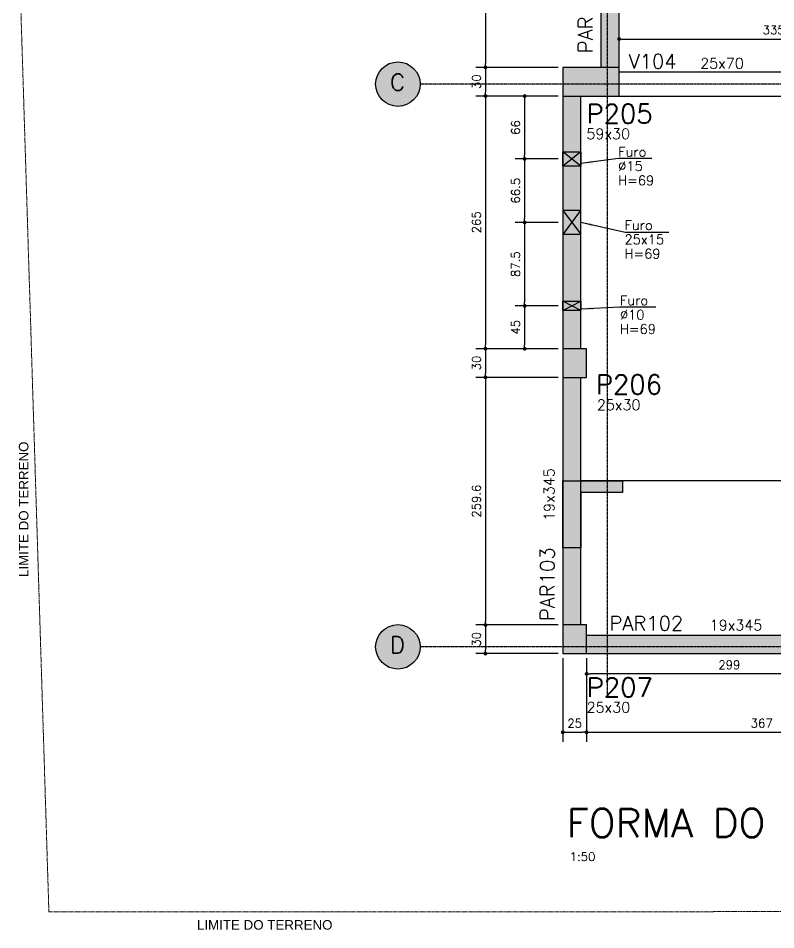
# Model space of a CAD drawing. Extents: x -39962 to 8542, y 35336 to 43602.
# Drawn here: x 211 to 1005, y 35388 to 36344 of the extents above; entities that cross this region are included whole.
import ezdxf

# ---------------------------------------------------------------- set-up
doc = ezdxf.new("R2010")
doc.units = 0
doc.linetypes.add('AXES', pattern=[0.54, 0.3, -0.08, 0.08, -0.08])
doc.linetypes.add('Double dash', pattern=[55, 20, -5, 10, -5, 10, -5])
doc.layers.get('0').update_dxf_attribs({"linetype": 'CONTINUOUS'})
doc.layers.get('Defpoints').update_dxf_attribs({"linetype": 'CONTINUOUS'})
for name, color, linetype in [('41', 2, 'CONTINUOUS'), ('COTA', 1, 'CONTINUOUS'), ('EIXOS', 1, 'AXES'), ('H2', 252, 'CONTINUOUS'), ('H3', 253, 'CONTINUOUS'), ('H4', 254, 'CONTINUOUS'), ('H7', 1, 'CONTINUOUS'), ('IND-EIXOS', 2, 'CONTINUOUS'), ('LINHA_FINA', 1, 'CONTINUOUS'), ('LINHA_NIVEL', 210, 'CONTINUOUS'), ('P-D', 2, 'CONTINUOUS'), ('P-M', 5, 'CONTINUOUS'), ('PENA_1', 1, 'CONTINUOUS'), ('PIL-N', 4, 'CONTINUOUS'), ('SEC-SOL', 1, 'CONTINUOUS'), ('T1', 2, 'CONTINUOUS'), ('T4', 6, 'CONTINUOUS'), ('TEXT-EIXOS', 3, 'CONTINUOUS'), ('VIG-D', 2, 'CONTINUOUS'), ('VIG-N', 4, 'CONTINUOUS'), ('VIGA', 3, 'CONTINUOUS')]:
    doc.layers.add(name, color=color, linetype=linetype)
doc.layers.add('GEN-___-___-TXT', color=7, linetype='CONTINUOUS', lineweight=9)
doc.layers.add('TLV-DVI-___-CNT', color=7, linetype='Double dash', lineweight=9)
doc.styles.add('Arial_8', font='arial.ttf', dxfattribs={"height": 87.5})
doc.styles.add('COTA', font='romans.shx')
doc.styles.get("Standard").update_dxf_attribs({"font": 'ROMANS.SHX'})
doc.styles.add('Texto1', font='romans.shx', dxfattribs={"height": 9})
doc.styles.add('Texto4', font='romans.shx', dxfattribs={"height": 30})
doc.dimstyles.new('forma', dxfattribs={"dimscale": 5, "dimtxt": 1.8, "dimasz": 0.8, "dimexe": 2, "dimexo": 1, "dimgap": 1, "dimtad": 1, "dimdec": 1, "dimzin": 9, "dimdsep": 46, "dimtxsty": 'COTA', "dimblk1": 'DOT', "dimblk2": 'DOT', "dimsah": 1, "dimcen": 0, "dimdle": 1, "dimclrd": 256, "dimclre": 256, "dimclrt": 2, "dimadec": 0, "dimazin": 0, "dimtfac": 1, "dimtdec": 0, "dimtmove": 0, "dimatfit": 3, "dimfxl": 1, "dimtolj": 1, "dimtzin": 0, "dimarcsym": 0})

# ---------------------------------------------------------------- blocks, each defined once
blk = doc.blocks.new('Family - ___-2103959-PLANTA INFERIOR 2')
at = {"layer": 'TLV-DVI-___-CNT', "color": 1, "true_color": 0xff0000}
for p, q in [((-48573.8, 209), (-48252.6, -10144.7)), ((-42134.3, -10144.7), (-36284.6, -10122.8)), ((-48252.6, -10144.7), (-43761.6, -10144.7)), ((-43761.6, -10144.7), (-42134.3, -10144.7))]:
    blk.add_line(p, q, dxfattribs=at)
blk = doc.blocks.new('A$C8a1ee3b4')
at = {"layer": 'TLV-DVI-___-CNT', "color": 1, "true_color": 0xff0000, "xscale": 0.1, "yscale": 0.1, "zscale": 0.1}
blk.add_blockref('Family - ___-2103959-PLANTA INFERIOR 2', (4865.23, 1037.14), dxfattribs=at)
at = {"layer": 'GEN-___-___-TXT', "insert": (8.54, 373.92), "char_height": 10, "width": 174.7679, "attachment_point": 1, "rotation": 90, "style": 'Arial_8'}
blk.add_mtext('LIMITE DO TERRENO', dxfattribs=at)
at = {"layer": 'GEN-___-___-TXT', "insert": (195.11, 14.14), "char_height": 10, "width": 174.7679, "attachment_point": 1, "style": 'Arial_8'}
blk.add_mtext('LIMITE DO TERRENO', dxfattribs=at)
blk = doc.blocks.new('_Dot')
at = {"color": 0, "linetype": 'ByBlock', "lineweight": -2}
blk.add_line((-0.5, 0), (-1, 0), dxfattribs=at)
at = {"color": 0, "linetype": 'ByBlock', "const_width": 0.5}
blk.add_lwpolyline([(-0.25, 0, 1), (0.25, 0, 1)], format="xyb", close=True, dxfattribs=at)
blk = doc.blocks.new('*D67')
at = {"layer": 'COTA', "lineweight": -2, "transparency": 16777216}
for p, q in [((840.51, 36322.11), (840.51, 36331.85)), ((1176.01, 36292.09), (1176.01, 36331.85)), ((844.51, 36321.85), (1172.01, 36321.85))]:
    blk.add_line(p, q, dxfattribs=at)
at = {"layer": 'Defpoints', "color": 0, "transparency": 16777216}
for p in [(840.51, 36317.11), (1176.01, 36321.85), (1176.01, 36287.09)]:
    blk.add_point(p, dxfattribs=at)
at = {"layer": 'COTA', "lineweight": -2, "transparency": 16777216, "xscale": 4, "yscale": 4, "zscale": 4, "rotation": 180}
blk.add_blockref('_Dot', (840.51, 36321.85), dxfattribs=at)
at = {"layer": 'COTA', "lineweight": -2, "transparency": 16777216, "xscale": 4, "yscale": 4, "zscale": 4}
blk.add_blockref('_Dot', (1176.01, 36321.85), dxfattribs=at)
at = {"layer": 'COTA', "color": 2, "transparency": 16777216, "insert": (1008.26, 36331.35), "char_height": 9, "attachment_point": 5, "style": 'COTA'}
blk.add_mtext('\\A1;335.5 ', dxfattribs=at)
blk = doc.blocks.new('*D95')
at = {"layer": 'COTA', "lineweight": -2, "transparency": 16777216}
for p, q in [((816.51, 36645.09), (690.51, 36645.09)), ((700.51, 36641.09), (700.51, 36296.09)), ((776.51, 36292.09), (690.51, 36292.09))]:
    blk.add_line(p, q, dxfattribs=at)
at = {"layer": 'Defpoints', "color": 0, "transparency": 16777216}
for p in [(821.51, 36645.09), (700.51, 36292.09), (781.51, 36292.09)]:
    blk.add_point(p, dxfattribs=at)
at = {"layer": 'COTA', "lineweight": -2, "transparency": 16777216, "xscale": 4, "yscale": 4, "zscale": 4}
for p, rotation in [((700.51, 36645.09), 90), ((700.51, 36292.09), 270)]:
    blk.add_blockref('_Dot', p, dxfattribs=dict(at, rotation=rotation))
at = {"layer": 'COTA', "color": 2, "transparency": 16777216, "insert": (691.01, 36468.59), "char_height": 9, "attachment_point": 5, "rotation": 90, "style": 'COTA'}
blk.add_mtext('\\A1;353 ', dxfattribs=at)
blk = doc.blocks.new('*D96')
at = {"layer": 'COTA', "lineweight": -2, "transparency": 16777216}
for p, q in [((776.51, 36292.09), (690.51, 36292.09)), ((700.51, 36288.09), (700.51, 36266.09)), ((776.51, 36262.09), (690.51, 36262.09))]:
    blk.add_line(p, q, dxfattribs=at)
at = {"layer": 'Defpoints', "color": 0, "transparency": 16777216}
for p in [(781.51, 36292.09), (700.51, 36262.09), (781.51, 36262.09)]:
    blk.add_point(p, dxfattribs=at)
at = {"layer": 'COTA', "lineweight": -2, "transparency": 16777216, "xscale": 4, "yscale": 4, "zscale": 4}
for p, rotation in [((700.51, 36292.09), 90), ((700.51, 36262.09), 270)]:
    blk.add_blockref('_Dot', p, dxfattribs=dict(at, rotation=rotation))
at = {"layer": 'COTA', "color": 2, "transparency": 16777216, "insert": (691.01, 36277.09), "char_height": 9, "attachment_point": 5, "rotation": 90, "style": 'COTA'}
blk.add_mtext('\\A1;30 ', dxfattribs=at)
blk = doc.blocks.new('*D97')
at = {"layer": 'COTA', "lineweight": -2, "transparency": 16777216}
for p, q in [((776.51, 36262.09), (690.51, 36262.09)), ((700.51, 36258.09), (700.51, 36001.09)), ((776.51, 35997.09), (690.51, 35997.09))]:
    blk.add_line(p, q, dxfattribs=at)
at = {"layer": 'Defpoints', "color": 0, "transparency": 16777216}
for p in [(781.51, 36262.09), (700.51, 35997.09), (781.51, 35997.09)]:
    blk.add_point(p, dxfattribs=at)
at = {"layer": 'COTA', "lineweight": -2, "transparency": 16777216, "xscale": 4, "yscale": 4, "zscale": 4}
for p, rotation in [((700.51, 36262.09), 90), ((700.51, 35997.09), 270)]:
    blk.add_blockref('_Dot', p, dxfattribs=dict(at, rotation=rotation))
at = {"layer": 'COTA', "color": 2, "transparency": 16777216, "insert": (691.01, 36129.59), "char_height": 9, "attachment_point": 5, "rotation": 90, "style": 'COTA'}
blk.add_mtext('\\A1;265 ', dxfattribs=at)
blk = doc.blocks.new('*D98')
at = {"layer": 'COTA', "lineweight": -2, "transparency": 16777216}
for p, q in [((776.51, 35997.09), (690.51, 35997.09)), ((700.51, 35993.09), (700.51, 35971.09)), ((776.51, 35967.09), (690.51, 35967.09))]:
    blk.add_line(p, q, dxfattribs=at)
at = {"layer": 'Defpoints', "color": 0, "transparency": 16777216}
for p in [(781.51, 35997.09), (700.51, 35967.09), (781.51, 35967.09)]:
    blk.add_point(p, dxfattribs=at)
at = {"layer": 'COTA', "lineweight": -2, "transparency": 16777216, "xscale": 4, "yscale": 4, "zscale": 4}
for p, rotation in [((700.51, 35997.09), 90), ((700.51, 35967.09), 270)]:
    blk.add_blockref('_Dot', p, dxfattribs=dict(at, rotation=rotation))
at = {"layer": 'COTA', "color": 2, "transparency": 16777216, "insert": (691.01, 35982.09), "char_height": 9, "attachment_point": 5, "rotation": 90, "style": 'COTA'}
blk.add_mtext('\\A1;30 ', dxfattribs=at)
blk = doc.blocks.new('*D99')
at = {"layer": 'COTA', "lineweight": -2, "transparency": 16777216}
for p, q in [((776.51, 35967.09), (690.51, 35967.09)), ((700.51, 35963.09), (700.51, 35711.47)), ((776.51, 35707.47), (690.51, 35707.47))]:
    blk.add_line(p, q, dxfattribs=at)
at = {"layer": 'Defpoints', "color": 0, "transparency": 16777216}
for p in [(781.51, 35967.09), (700.51, 35707.47), (781.51, 35707.47)]:
    blk.add_point(p, dxfattribs=at)
at = {"layer": 'COTA', "lineweight": -2, "transparency": 16777216, "xscale": 4, "yscale": 4, "zscale": 4}
for p, rotation in [((700.51, 35967.09), 90), ((700.51, 35707.47), 270)]:
    blk.add_blockref('_Dot', p, dxfattribs=dict(at, rotation=rotation))
at = {"layer": 'COTA', "color": 2, "transparency": 16777216, "insert": (691.01, 35837.28), "char_height": 9, "attachment_point": 5, "rotation": 90, "style": 'COTA'}
blk.add_mtext('\\A1;259.6 ', dxfattribs=at)
blk = doc.blocks.new('*D100')
at = {"layer": 'COTA', "lineweight": -2, "transparency": 16777216}
for p, q in [((776.51, 35707.47), (690.51, 35707.47)), ((700.51, 35703.47), (700.51, 35681.47)), ((776.51, 35677.47), (690.51, 35677.47))]:
    blk.add_line(p, q, dxfattribs=at)
at = {"layer": 'Defpoints', "color": 0, "transparency": 16777216}
for p in [(781.51, 35707.47), (700.51, 35677.47), (781.51, 35677.47)]:
    blk.add_point(p, dxfattribs=at)
at = {"layer": 'COTA', "lineweight": -2, "transparency": 16777216, "xscale": 4, "yscale": 4, "zscale": 4}
for p, rotation in [((700.51, 35707.47), 90), ((700.51, 35677.47), 270)]:
    blk.add_blockref('_Dot', p, dxfattribs=dict(at, rotation=rotation))
at = {"layer": 'COTA', "color": 2, "transparency": 16777216, "insert": (691.01, 35692.47), "char_height": 9, "attachment_point": 5, "rotation": 90, "style": 'COTA'}
blk.add_mtext('\\A1;30 ', dxfattribs=at)
blk = doc.blocks.new('*D101')
at = {"layer": 'COTA', "lineweight": -2, "transparency": 16777216}
for p, q in [((781.51, 35672.47), (781.51, 35584.89)), ((806.51, 35672.47), (806.51, 35584.89)), ((785.51, 35594.89), (802.51, 35594.89))]:
    blk.add_line(p, q, dxfattribs=at)
at = {"layer": 'Defpoints', "color": 0, "transparency": 16777216}
for p in [(781.51, 35677.47), (806.51, 35677.47), (806.51, 35594.89)]:
    blk.add_point(p, dxfattribs=at)
at = {"layer": 'COTA', "lineweight": -2, "transparency": 16777216, "xscale": 4, "yscale": 4, "zscale": 4, "rotation": 180}
blk.add_blockref('_Dot', (781.51, 35594.89), dxfattribs=at)
at = {"layer": 'COTA', "lineweight": -2, "transparency": 16777216, "xscale": 4, "yscale": 4, "zscale": 4}
blk.add_blockref('_Dot', (806.51, 35594.89), dxfattribs=at)
at = {"layer": 'COTA', "color": 2, "transparency": 16777216, "insert": (794.01, 35604.39), "char_height": 9, "attachment_point": 5, "style": 'COTA'}
blk.add_mtext('\\A1;25 ', dxfattribs=at)
blk = doc.blocks.new('*D102')
at = {"layer": 'COTA', "lineweight": -2, "transparency": 16777216}
for p, q in [((806.51, 35672.47), (806.51, 35584.89)), ((1173.51, 35672.47), (1173.51, 35584.89)), ((810.51, 35594.89), (1169.51, 35594.89))]:
    blk.add_line(p, q, dxfattribs=at)
at = {"layer": 'Defpoints', "color": 0, "transparency": 16777216}
for p in [(806.51, 35677.47), (1173.51, 35677.47), (1173.51, 35594.89)]:
    blk.add_point(p, dxfattribs=at)
at = {"layer": 'COTA', "lineweight": -2, "transparency": 16777216, "xscale": 4, "yscale": 4, "zscale": 4, "rotation": 180}
blk.add_blockref('_Dot', (806.51, 35594.89), dxfattribs=at)
at = {"layer": 'COTA', "lineweight": -2, "transparency": 16777216, "xscale": 4, "yscale": 4, "zscale": 4}
blk.add_blockref('_Dot', (1173.51, 35594.89), dxfattribs=at)
at = {"layer": 'COTA', "color": 2, "transparency": 16777216, "insert": (990.01, 35604.39), "char_height": 9, "attachment_point": 5, "style": 'COTA'}
blk.add_mtext('\\A1;367 ', dxfattribs=at)
blk = doc.blocks.new('ss')
at = {"layer": 'LINHA_FINA'}
blk.add_solid([(0, 0), (-2.5, -0.29), (-2.5, 0.3)], dxfattribs=at)
blk = doc.blocks.new('*D205')
at = {"layer": 'COTA', "lineweight": -2, "transparency": 16777216}
for p, q in [((776.51, 36262.09), (731.57, 36262.09)), ((741.57, 36258.09), (741.57, 36200.09)), ((776.51, 36196.09), (731.57, 36196.09))]:
    blk.add_line(p, q, dxfattribs=at)
at = {"layer": 'Defpoints', "color": 0, "transparency": 16777216}
for p in [(781.51, 36262.09), (741.57, 36196.09), (781.51, 36196.09)]:
    blk.add_point(p, dxfattribs=at)
at = {"layer": 'COTA', "lineweight": -2, "transparency": 16777216, "xscale": 4, "yscale": 4, "zscale": 4}
for p, rotation in [((741.57, 36262.09), 90), ((741.57, 36196.09), 270)]:
    blk.add_blockref('_Dot', p, dxfattribs=dict(at, rotation=rotation))
at = {"layer": 'COTA', "color": 2, "transparency": 16777216, "insert": (732.07, 36229.09), "char_height": 9, "attachment_point": 5, "rotation": 90, "style": 'COTA'}
blk.add_mtext('\\A1;66 ', dxfattribs=at)
blk = doc.blocks.new('*D206')
at = {"layer": 'COTA', "lineweight": -2, "transparency": 16777216}
for p, q in [((776.51, 36196.09), (731.57, 36196.09)), ((741.57, 36192.09), (741.57, 36133.59)), ((776.51, 36129.59), (731.57, 36129.59))]:
    blk.add_line(p, q, dxfattribs=at)
at = {"layer": 'Defpoints', "color": 0, "transparency": 16777216}
for p in [(781.51, 36196.09), (741.57, 36129.59), (781.51, 36129.59)]:
    blk.add_point(p, dxfattribs=at)
at = {"layer": 'COTA', "lineweight": -2, "transparency": 16777216, "xscale": 4, "yscale": 4, "zscale": 4}
for p, rotation in [((741.57, 36196.09), 90), ((741.57, 36129.59), 270)]:
    blk.add_blockref('_Dot', p, dxfattribs=dict(at, rotation=rotation))
at = {"layer": 'COTA', "color": 2, "transparency": 16777216, "insert": (732.07, 36162.84), "char_height": 9, "attachment_point": 5, "rotation": 90, "style": 'COTA'}
blk.add_mtext('\\A1;66.5 ', dxfattribs=at)
blk = doc.blocks.new('*D207')
at = {"layer": 'COTA', "lineweight": -2, "transparency": 16777216}
for p, q in [((776.51, 36129.59), (731.57, 36129.59)), ((741.57, 36125.59), (741.57, 36046.09)), ((776.51, 36042.09), (731.57, 36042.09))]:
    blk.add_line(p, q, dxfattribs=at)
at = {"layer": 'Defpoints', "color": 0, "transparency": 16777216}
for p in [(781.51, 36129.59), (741.57, 36042.09), (781.51, 36042.09)]:
    blk.add_point(p, dxfattribs=at)
at = {"layer": 'COTA', "lineweight": -2, "transparency": 16777216, "xscale": 4, "yscale": 4, "zscale": 4}
for p, rotation in [((741.57, 36129.59), 90), ((741.57, 36042.09), 270)]:
    blk.add_blockref('_Dot', p, dxfattribs=dict(at, rotation=rotation))
at = {"layer": 'COTA', "color": 2, "transparency": 16777216, "insert": (732.07, 36085.84), "char_height": 9, "attachment_point": 5, "rotation": 90, "style": 'COTA'}
blk.add_mtext('\\A1;87.5 ', dxfattribs=at)
blk = doc.blocks.new('*D208')
at = {"layer": 'COTA', "lineweight": -2, "transparency": 16777216}
for p, q in [((776.51, 36042.09), (731.57, 36042.09)), ((741.57, 36038.09), (741.57, 36001.09)), ((776.51, 35997.09), (731.57, 35997.09))]:
    blk.add_line(p, q, dxfattribs=at)
at = {"layer": 'Defpoints', "color": 0, "transparency": 16777216}
for p in [(781.51, 36042.09), (741.57, 35997.09), (781.51, 35997.09)]:
    blk.add_point(p, dxfattribs=at)
at = {"layer": 'COTA', "lineweight": -2, "transparency": 16777216, "xscale": 4, "yscale": 4, "zscale": 4}
for p, rotation in [((741.57, 36042.09), 90), ((741.57, 35997.09), 270)]:
    blk.add_blockref('_Dot', p, dxfattribs=dict(at, rotation=rotation))
at = {"layer": 'COTA', "color": 2, "transparency": 16777216, "insert": (732.07, 36019.59), "char_height": 9, "attachment_point": 5, "rotation": 90, "style": 'COTA'}
blk.add_mtext('\\A1;45 ', dxfattribs=at)
blk = doc.blocks.new('*D216')
at = {"layer": 'COTA', "lineweight": -2, "transparency": 16777216}
for p, q in [((806.51, 35672.47), (806.51, 35646.14)), ((1105.51, 35672.47), (1105.51, 35646.14)), ((1101.51, 35656.14), (810.51, 35656.14))]:
    blk.add_line(p, q, dxfattribs=at)
at = {"layer": 'Defpoints', "color": 0, "transparency": 16777216}
for p in [(806.51, 35677.47), (1105.51, 35677.47), (806.51, 35656.14)]:
    blk.add_point(p, dxfattribs=at)
at = {"layer": 'COTA', "lineweight": -2, "transparency": 16777216, "xscale": 4, "yscale": 4, "zscale": 4, "rotation": 180}
blk.add_blockref('_Dot', (806.51, 35656.14), dxfattribs=at)
at = {"layer": 'COTA', "lineweight": -2, "transparency": 16777216, "xscale": 4, "yscale": 4, "zscale": 4}
blk.add_blockref('_Dot', (1105.51, 35656.14), dxfattribs=at)
at = {"layer": 'COTA', "color": 2, "transparency": 16777216, "insert": (956.01, 35665.64), "char_height": 9, "attachment_point": 5, "style": 'COTA'}
blk.add_mtext('\\A1;299 ', dxfattribs=at)

msp = doc.modelspace()

# ---------------------------------------------------------------- hatches: boundary and pattern name
at = {"layer": 'H2'}
for points in [[(781.51, 36262.09), (840.51, 36262.09), (840.51, 36292.09), (781.51, 36292.09)], [(781.51, 35967.09), (806.51, 35967.09), (806.51, 35997.09), (781.51, 35997.09)], [(781.51, 35677.47), (806.51, 35677.47), (806.51, 35707.47), (781.51, 35707.47)]]:
    msp.add_hatch(color=256, dxfattribs=at).paths.add_polyline_path(points)
at = {"layer": 'H3'}
for points in [[(840.51, 36645.09), (821.51, 36645.09), (821.51, 36439.59), (821.51, 36292.09), (840.51, 36292.09), (840.51, 36427.09), (840.51, 36452.09)], [(800.51, 36262.09), (781.51, 36262.09), (781.51, 35997.09), (800.51, 35997.09)], [(800.51, 35967.09), (781.51, 35967.09), (781.51, 35707.47), (800.51, 35707.47)], [(1173.51, 35677.47), (1173.51, 35696.47), (806.51, 35696.47), (806.51, 35677.47)]]:
    msp.add_hatch(color=256, dxfattribs=at).paths.add_polyline_path(points)
at = {"layer": 'H4'}
h = msp.add_hatch(color=256, dxfattribs=at)
edge = h.paths.add_edge_path()
edge.add_arc((608.72, 36274.56), 23.33, 0, 360)
h = msp.add_hatch(color=256, dxfattribs=at)
edge = h.paths.add_edge_path()
edge.add_arc((608.72, 35684.52), 23.33, 0, 360)
at = {"layer": 'H7'}
msp.add_hatch(color=256, dxfattribs=at).paths.add_polyline_path([(781.51, 35858.44), (844.01, 35858.44), (844.01, 35846.44), (800.51, 35846.44), (800.51, 35788.44), (781.51, 35788.44), (781.51, 35846.44)])

# ---------------------------------------------------------------- linework, layer by layer
at = {"layer": 'EIXOS', "color": 244, "true_color": 0x991b1e}
for p, q in [((828.51, 35634.64), (828.51, 37355.31)), ((3320.81, 36274.59), (632.05, 36274.59)), ((3320.81, 35684.59), (632.05, 35684.59)), ((3320.81, 35684.59), (632.05, 35684.59))]:
    msp.add_line(p, q, dxfattribs=at)
at = {"layer": 'IND-EIXOS'}
for centre in [(608.72, 36274.56), (608.72, 35684.52)]:
    msp.add_circle(centre, 23.33, dxfattribs=at)
at = {"layer": 'LINHA_FINA'}
for p, q in [((840.05, 36196.67), (800.51, 36191.35)), ((874.9, 36196.67), (840.05, 36196.67)), ((846.88, 36118.91), (800.51, 36129.59)), ((892.66, 36118.91), (846.88, 36118.91)), ((841.41, 36040.6), (800.51, 36038.74)), ((879.17, 36040.6), (841.41, 36040.6))]:
    msp.add_line(p, q, dxfattribs=at)
at = {"layer": 'LINHA_NIVEL'}
msp.add_line((1138.51, 35858.44), (800.51, 35858.44), dxfattribs=at)
at = {"layer": 'P-M', "linetype": 'Continuous'}
for points in [[(781.51, 36262.09), (840.51, 36262.09), (840.51, 36292.09), (781.51, 36292.09), (781.51, 36262.09)], [(781.51, 35967.09), (806.51, 35967.09), (806.51, 35997.09), (781.51, 35997.09), (781.51, 35967.09)], [(781.51, 35677.47), (806.51, 35677.47), (806.51, 35707.47), (781.51, 35707.47), (781.51, 35677.47)]]:
    msp.add_lwpolyline(points, dxfattribs=at)
at = {"layer": 'PENA_1'}
for p, q in [((800.51, 36188.59), (781.51, 36203.59)), ((781.51, 36203.59), (800.51, 36203.59)), ((800.51, 36203.59), (781.51, 36188.59)), ((781.51, 36188.59), (781.51, 36203.59)), ((800.51, 36203.59), (800.51, 36188.59)), ((800.51, 36188.59), (781.51, 36188.59)), ((781.51, 36142.09), (781.51, 36117.09)), ((800.51, 36142.09), (781.51, 36142.09)), ((781.51, 36142.09), (800.51, 36117.09)), ((781.51, 36116.72), (800.51, 36142.09)), ((800.51, 36117.09), (800.51, 36142.09)), ((781.51, 36117.09), (800.51, 36117.09)), ((781.51, 36037.09), (781.51, 36047.1)), ((781.51, 36047.1), (800.51, 36047.1)), ((800.51, 36037.09), (781.51, 36047.1)), ((781.51, 36037.09), (800.51, 36047.09)), ((800.51, 36047.1), (800.51, 36037.09)), ((800.51, 36037.09), (781.51, 36037.09))]:
    msp.add_line(p, q, dxfattribs=at)
at = {"layer": 'SEC-SOL'}
msp.add_lwpolyline([(781.51, 35858.44), (844.01, 35858.44), (844.01, 35846.44), (800.51, 35846.44), (800.51, 35788.44), (781.51, 35788.44), (781.51, 35846.44), (781.51, 35846.44), (781.51, 35858.44), (781.51, 35858.44)], dxfattribs=at)
at = {"layer": 'VIGA'}
for p, q in [((821.51, 36439.59), (821.51, 36292.09)), ((840.51, 36292.09), (840.51, 36427.09)), ((1176.01, 36287.09), (840.51, 36287.09)), ((781.51, 36262.09), (781.51, 35997.09)), ((800.51, 35997.09), (800.51, 36262.09)), ((840.51, 36262.09), (1176.01, 36262.09)), ((781.51, 35967.09), (781.51, 35707.47)), ((800.51, 35707.47), (800.51, 35967.09)), ((1173.51, 35696.47), (806.51, 35696.47)), ((806.51, 35677.47), (1173.51, 35677.47))]:
    msp.add_line(p, q, dxfattribs=at)

# ---------------------------------------------------------------- block references
at = {"layer": 'COTA', "xscale": 5, "yscale": 5, "zscale": 5}
for p, rotation in [((800.51, 36191.35), 187.669), ((800.51, 36129.59), 167.031), ((800.51, 36038.74), 182.609)]:
    msp.add_blockref('ss', p, dxfattribs=dict(at, rotation=rotation))
at = {"layer": 'VIGA'}
msp.add_blockref('A$C8a1ee3b4', (203.06, 35383.83), dxfattribs=at)

# ---------------------------------------------------------------- texts
at = {"layer": '41', "linetype": 'Continuous'}
for s, p in [('Furo', (839.56, 36198.6)), ('%%C15', (839.56, 36183.6)), ('H=69', (839.56, 36168.6)), ('Furo', (846.2, 36121.75)), ('25x15', (846.2, 36106.75)), ('H=69', (846.2, 36091.75)), ('Furo', (841.44, 36042.73)), ('%%C10', (841.44, 36027.73)), ('H=69', (841.44, 36012.73))]:
    msp.add_text(s, height=10, dxfattribs=at).set_placement(p)
at = {"layer": 'P-D', "linetype": 'Continuous'}
for s, p in [('59x30', (806.26, 36217.02)), ('25x30', (817.24, 35932.73)), ('25x30', (806.5, 35615.5))]:
    msp.add_text(s, height=11, dxfattribs=at).set_placement(p)
at = {"layer": 'PIL-N', "linetype": 'Continuous'}
for s, p in [('P205', (806.26, 36233.52)), ('P206', (816.13, 35949.6)), ('P207', (806.5, 35632))]:
    msp.add_text(s, height=20, dxfattribs=at).set_placement(p)
at = {"layer": 'T1', "style": 'Texto1'}
msp.add_text('1:50', height=9, dxfattribs=at).set_placement((788.74, 35459.98))
at = {"layer": 'T4', "style": 'Texto4'}
msp.add_text('FORMA DO PAV. TÉRREO', height=30, dxfattribs=at).set_placement((785.51, 35484.77))
at = {"layer": 'TEXT-EIXOS'}
for s, p in [('C', (600.55, 36267.8)), ('D', (600.55, 35677.76))]:
    msp.add_text(s, height=17.5, dxfattribs=at).set_placement(p)
at = {"layer": 'VIG-D', "linetype": 'Continuous'}
for s, p in [('25x70', (925.51, 36290.84)), ('19x345', (935.47, 35701.77))]:
    msp.add_text(s, height=11, dxfattribs=at).set_placement(p)
msp.add_text('19x345', height=11, rotation=90, dxfattribs=at).set_placement((772.76, 35816.59))
at = {"layer": 'VIG-N', "linetype": 'Continuous'}
for s, p in [('PAR104', (812.76, 36307.09)), ('PAR103', (772.76, 35711.59))]:
    msp.add_text(s, height=15, rotation=90, dxfattribs=at).set_placement(p)
for s, p in [('V104', (850.51, 36290.84)), ('PAR102', (830.47, 35701.77))]:
    msp.add_text(s, height=15, dxfattribs=at).set_placement(p)

# ---------------------------------------------------------------- dimensions: what is measured, and where the dimension line sits
at = {"layer": 'COTA'}
for base, p1, p2, override, picture, middle in [((700.51, 36292.09), (821.51, 36645.09), (781.51, 36292.09), {"dimpost": ' ', "dimtmove": 1}, '*D95', (691.01, 36468.59)), ((700.51, 36262.09), (781.51, 36292.09), (781.51, 36262.09), {"dimpost": ' ', "dimtmove": 1}, '*D96', (691.01, 36277.09)), ((700.51, 35997.09), (781.51, 36262.09), (781.51, 35997.09), {"dimpost": ' ', "dimtmove": 1}, '*D97', (691.01, 36129.59)), ((741.57, 36196.09), (781.51, 36262.09), (781.51, 36196.09), {"dimpost": ' '}, '*D205', (732.07, 36229.09)), ((741.57, 36129.59), (781.51, 36196.09), (781.51, 36129.59), {"dimpost": ' ', "dimtmove": 1}, '*D206', (732.07, 36162.84)), ((741.57, 36042.09), (781.51, 36129.59), (781.51, 36042.09), {"dimpost": ' ', "dimtmove": 1}, '*D207', (732.07, 36085.84)), ((741.57, 35997.09), (781.51, 36042.09), (781.51, 35997.09), {"dimpost": ' ', "dimtmove": 1}, '*D208', (732.07, 36019.59)), ((700.51, 35967.09), (781.51, 35997.09), (781.51, 35967.09), {"dimpost": ' ', "dimtmove": 1}, '*D98', (691.01, 35982.09)), ((700.51, 35707.47), (781.51, 35967.09), (781.51, 35707.47), {"dimpost": ' ', "dimtmove": 1}, '*D99', (691.01, 35837.28)), ((700.51, 35677.47), (781.51, 35707.47), (781.51, 35677.47), {"dimpost": ' ', "dimtmove": 1}, '*D100', (691.01, 35692.47))]:
    dim = msp.add_linear_dim(base=base, p1=p1, p2=p2, angle=90, dimstyle='forma', override=override, dxfattribs=at)
    dim.commit()
    dim.dimension.update_dxf_attribs({"geometry": picture, "text_midpoint": middle})
for base, p1, p2, override, picture, middle in [((1176.01, 36321.85), (840.51, 36317.11), (1176.01, 36287.09), {"dimpost": ' '}, '*D67', (1008.26, 36331.35)), ((806.51, 35594.89), (781.51, 35677.47), (806.51, 35677.47), {"dimpost": ' '}, '*D101', (794.01, 35604.39)), ((1173.51, 35594.89), (806.51, 35677.47), (1173.51, 35677.47), {"dimpost": ' ', "dimtmove": 1}, '*D102', (990.01, 35604.39)), ((806.51, 35656.14), (1105.51, 35677.47), (806.51, 35677.47), {"dimpost": ' ', "dimtmove": 1}, '*D216', (956.01, 35665.64))]:
    dim = msp.add_linear_dim(base=base, p1=p1, p2=p2, dimstyle='forma', override=override, dxfattribs=at)
    dim.commit()
    dim.dimension.update_dxf_attribs({"geometry": picture, "text_midpoint": middle})

doc.saveas('drawing.dxf')
